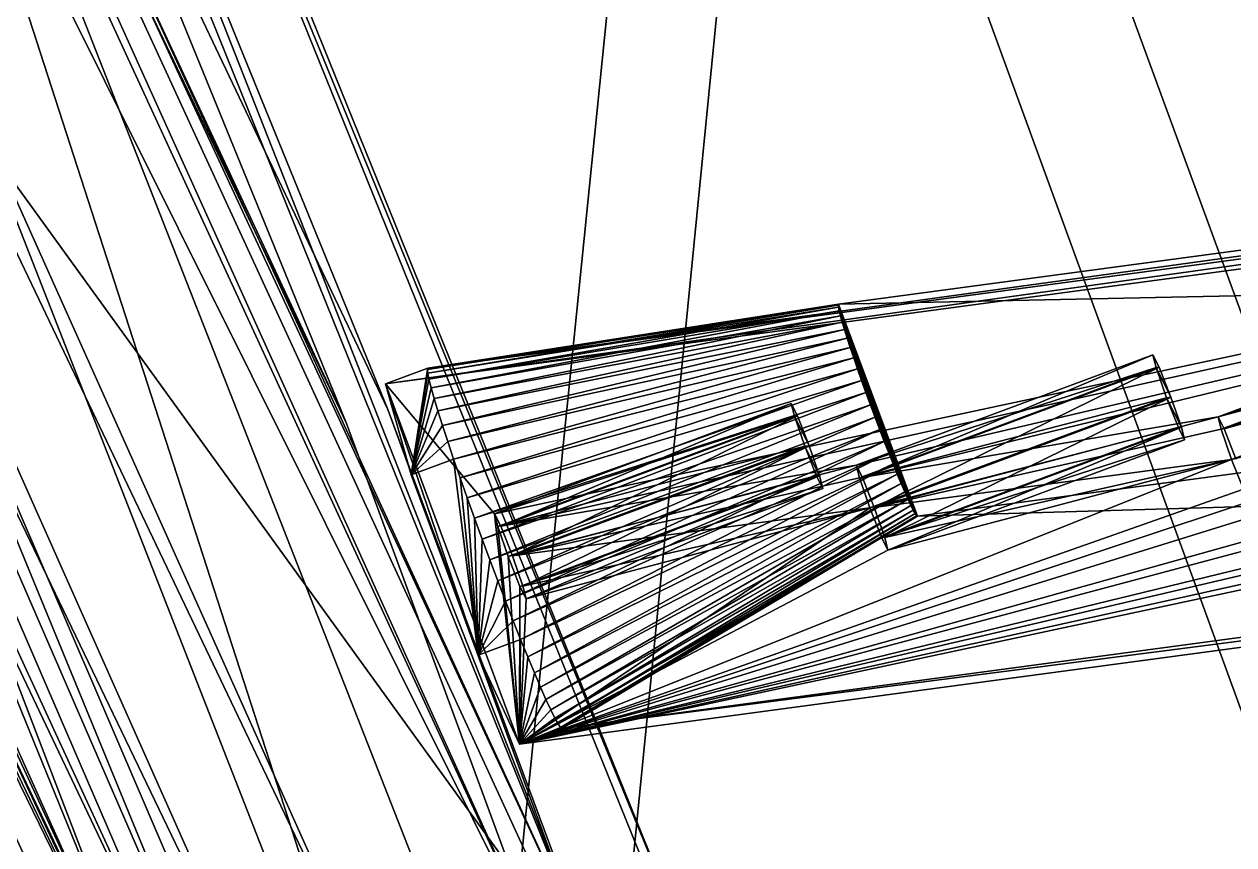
# Model space of a CAD drawing. Header units: millimetres. Extents: x -228 to 228, y -204 to 237.
# Drawn here: x 155.63 to 182.35, y -5.88 to 12.25 of the extents above; entities that cross this region are included whole.
import ezdxf

# ---------------------------------------------------------------- set-up
doc = ezdxf.new("R2010")
doc.units = ezdxf.units.MM
doc.header["$LTSCALE"] = 127.314815
for name, color, linetype in [('1', 7, 'CONTINUOUS'), ('1254', 7, 'CONTINUOUS'), ('1388', 7, 'CONTINUOUS'), ('1413', 7, 'CONTINUOUS'), ('28', 7, 'CONTINUOUS'), ('35', 7, 'CONTINUOUS'), ('54', 7, 'CONTINUOUS'), ('55', 7, 'CONTINUOUS'), ('573', 7, 'CONTINUOUS'), ('579', 7, 'CONTINUOUS'), ('598', 7, 'CONTINUOUS'), ('605', 7, 'CONTINUOUS'), ('725', 7, 'CONTINUOUS'), ('7379', 7, 'CONTINUOUS'), ('7406', 7, 'CONTINUOUS'), ('7407', 7, 'CONTINUOUS'), ('7832', 7, 'CONTINUOUS'), ('7833', 7, 'CONTINUOUS'), ('7834', 7, 'CONTINUOUS'), ('7835', 7, 'CONTINUOUS'), ('7836', 7, 'CONTINUOUS'), ('7837', 7, 'CONTINUOUS'), ('7838', 7, 'CONTINUOUS'), ('7839', 7, 'CONTINUOUS'), ('7840', 7, 'CONTINUOUS'), ('7841', 7, 'CONTINUOUS'), ('7843', 7, 'CONTINUOUS'), ('7844', 7, 'CONTINUOUS'), ('7854', 7, 'CONTINUOUS'), ('7856', 7, 'CONTINUOUS'), ('7857', 7, 'CONTINUOUS'), ('7859', 7, 'CONTINUOUS')]:
    doc.layers.add(name, color=color, linetype=linetype)

msp = doc.modelspace()

# ---------------------------------------------------------------- linework, layer by layer
at = {"layer": '1', "color": 5, "linetype": 'Continuous'}
for points in [[(170.748, -9.285, 1031.221), (153.046, 34.485, 1032.773), (96.5, 0, 1037.893), (170.748, -9.285, 1031.221)], [(93.212, -24.976, 1037.893), (170.748, -9.285, 1031.221), (96.5, 0, 1037.893), (93.212, -24.976, 1037.893)]]:
    msp.add_3dface(points, dxfattribs=at)
at = {"layer": '1254', "color": 5, "linetype": 'Continuous'}
for points in [[(121.292, 70.028, 1027.748), (159.452, -12.478, 1025.142), (120.549, 69.599, 1026.788), (121.292, 70.028, 1027.748)], [(121.292, 70.028, 1027.748), (142.708, 28.716, 1027.035), (159.452, -12.478, 1025.142), (121.292, 70.028, 1027.748)], [(157.798, -13.048, 1024.474), (140.861, 27.882, 1025.974), (120.549, 69.599, 1026.788), (157.798, -13.048, 1024.474)], [(157.798, -13.048, 1024.474), (120.549, 69.599, 1026.788), (158.696, -12.728, 1024.603), (157.798, -13.048, 1024.474)], [(120.549, 69.599, 1026.788), (159.452, -12.478, 1025.142), (158.696, -12.728, 1024.603), (120.549, 69.599, 1026.788)]]:
    msp.add_3dface(points, dxfattribs=at)
at = {"layer": '1388', "color": 5, "linetype": 'Continuous'}
for points in [[(129.787, 74.933, 1029.772), (168.078, -8.29, 1027.757), (129.505, 74.77, 1029.13), (129.787, 74.933, 1029.772)], [(168.078, -8.29, 1027.757), (129.787, 74.933, 1029.772), (163.663, 3.74, 1028.28), (168.078, -8.29, 1027.757)], [(129.787, 74.933, 1029.772), (155.44, 23.939, 1028.99), (163.663, 3.74, 1028.28), (129.787, 74.933, 1029.772)], [(168.078, -8.29, 1027.757), (167.777, -8.367, 1027.135), (129.505, 74.77, 1029.13), (168.078, -8.29, 1027.757)], [(167.169, -8.569, 1026.864), (162.751, 3.428, 1027.385), (129.505, 74.77, 1029.13), (167.169, -8.569, 1026.864)], [(167.777, -8.367, 1027.135), (167.169, -8.569, 1026.864), (129.505, 74.77, 1029.13), (167.777, -8.367, 1027.135)], [(162.751, 3.428, 1027.385), (154.531, 23.572, 1028.094), (129.505, 74.77, 1029.13), (162.751, 3.428, 1027.385)]]:
    msp.add_3dface(points, dxfattribs=at)
at = {"layer": '1413', "color": 5, "linetype": 'Continuous'}
for points in [[(144.853, 19.947, 1029.433), (143.37, 19.293, 1028.884), (156.732, -13.077, 1027.604), (144.853, 19.947, 1029.433)], [(158.102, -12.583, 1028.011), (144.853, 19.947, 1029.433), (157.451, -12.81, 1027.672), (158.102, -12.583, 1028.011)], [(144.853, 19.947, 1029.433), (156.732, -13.077, 1027.604), (157.451, -12.81, 1027.672), (144.853, 19.947, 1029.433)]]:
    msp.add_3dface(points, dxfattribs=at)
at = {"layer": '28', "color": 5, "linetype": 'Continuous'}
for points in [[(170.52, -9.273, 1029.234), (96.5, 0, 1035.889), (152.865, 34.39, 1030.783), (170.52, -9.273, 1029.234)], [(93.212, -24.976, 1035.889), (96.5, 0, 1035.889), (170.52, -9.273, 1029.234), (93.212, -24.976, 1035.889)]]:
    msp.add_3dface(points, dxfattribs=at)
at = {"layer": '35', "color": 5, "linetype": 'Continuous'}
for points in [[(153.046, 34.485, 1032.773), (170.748, -9.285, 1031.221), (152.865, 34.39, 1030.783), (153.046, 34.485, 1032.773)], [(170.748, -9.285, 1031.221), (170.52, -9.273, 1029.234), (152.865, 34.39, 1030.783), (170.748, -9.285, 1031.221)]]:
    msp.add_3dface(points, dxfattribs=at)
at = {"layer": '54', "color": 5, "linetype": 'Continuous'}
for points in [[(157.798, -13.048, 1024.474), (132.228, 7.286, 1027.011), (140.861, 27.882, 1025.974), (157.798, -13.048, 1024.474)], [(134.935, 2.495, 1026.783), (132.228, 7.286, 1027.011), (157.798, -13.048, 1024.474), (134.935, 2.495, 1026.783)], [(134.756, 1.636, 1026.801), (134.935, 2.495, 1026.783), (157.798, -13.048, 1024.474), (134.756, 1.636, 1026.801)], [(133.979, 1.249, 1026.871), (134.756, 1.636, 1026.801), (157.798, -13.048, 1024.474), (133.979, 1.249, 1026.871)], [(133.979, -1.249, 1026.871), (133.979, 1.249, 1026.871), (157.798, -13.048, 1024.474), (133.979, -1.249, 1026.871)], [(134.756, -1.636, 1026.801), (133.979, -1.249, 1026.871), (157.798, -13.048, 1024.474), (134.756, -1.636, 1026.801)], [(134.935, -2.495, 1026.783), (134.756, -1.636, 1026.801), (157.798, -13.048, 1024.474), (134.935, -2.495, 1026.783)], [(132.228, -7.286, 1027.011), (134.935, -2.495, 1026.783), (157.798, -13.048, 1024.474), (132.228, -7.286, 1027.011)]]:
    msp.add_3dface(points, dxfattribs=at)
at = {"layer": '55', "color": 5, "linetype": 'Continuous'}
for points in [[(168.56, -9.423, 1028.45), (151.093, 33.866, 1029.97), (148.026, 18.961, 1030.543), (168.56, -9.423, 1028.45)], [(161.102, -11.533, 1029.261), (168.56, -9.423, 1028.45), (148.026, 18.961, 1030.543), (161.102, -11.533, 1029.261)]]:
    msp.add_3dface(points, dxfattribs=at)
at = {"layer": '573', "color": 5, "linetype": 'Continuous'}
for points in [[(151.093, 33.866, 1029.97), (168.56, -9.423, 1028.45), (155.44, 23.939, 1028.99), (151.093, 33.866, 1029.97)], [(155.44, 23.939, 1028.99), (168.56, -9.423, 1028.45), (163.663, 3.74, 1028.28), (155.44, 23.939, 1028.99)], [(168.56, -9.423, 1028.45), (168.078, -8.29, 1027.757), (163.663, 3.74, 1028.28), (168.56, -9.423, 1028.45)]]:
    msp.add_3dface(points, dxfattribs=at)
at = {"layer": '579', "color": 5, "linetype": 'Continuous'}
for points in [[(126.476, 73.021, 1028.903), (128.922, 74.433, 1028.874), (167.169, -8.569, 1026.864), (126.476, 73.021, 1028.903)], [(167.169, -8.569, 1026.864), (128.922, 74.433, 1028.874), (162.751, 3.428, 1027.385), (167.169, -8.569, 1026.864)], [(162.751, 3.428, 1027.385), (128.922, 74.433, 1028.874), (154.531, 23.572, 1028.094), (162.751, 3.428, 1027.385)], [(124.565, 71.918, 1028.934), (126.476, 73.021, 1028.903), (163.823, -10.296, 1026.662), (124.565, 71.918, 1028.934)], [(163.823, -10.296, 1026.662), (126.476, 73.021, 1028.903), (167.169, -8.569, 1026.864), (163.823, -10.296, 1026.662)], [(122.24, 70.575, 1028.707), (124.565, 71.918, 1028.934), (161.642, -11.401, 1026.38), (122.24, 70.575, 1028.707)], [(161.642, -11.401, 1026.38), (124.565, 71.918, 1028.934), (163.823, -10.296, 1026.662), (161.642, -11.401, 1026.38)], [(121.292, 70.028, 1027.748), (122.24, 70.575, 1028.707), (160.305, -12.063, 1025.877), (121.292, 70.028, 1027.748)], [(160.305, -12.063, 1025.877), (122.24, 70.575, 1028.707), (161.642, -11.401, 1026.38), (160.305, -12.063, 1025.877)], [(142.708, 28.716, 1027.035), (121.292, 70.028, 1027.748), (160.305, -12.063, 1025.877), (142.708, 28.716, 1027.035)], [(159.452, -12.478, 1025.142), (142.708, 28.716, 1027.035), (160.305, -12.063, 1025.877), (159.452, -12.478, 1025.142)]]:
    msp.add_3dface(points, dxfattribs=at)
at = {"layer": '598', "color": 5, "linetype": 'Continuous'}
for points in [[(120.796, 69.742, 1031.257), (120.194, 69.394, 1030.83), (159.266, -12.211, 1028.73), (120.796, 69.742, 1031.257)], [(147.435, 18.692, 1030.461), (120.796, 69.742, 1031.257), (159.266, -12.211, 1028.73), (147.435, 18.692, 1030.461)], [(120.194, 69.394, 1030.83), (119.683, 69.099, 1030.304), (159.266, -12.211, 1028.73), (120.194, 69.394, 1030.83)], [(159.266, -12.211, 1028.73), (119.683, 69.099, 1030.304), (144.853, 19.947, 1029.433), (159.266, -12.211, 1028.73)], [(158.102, -12.583, 1028.011), (159.266, -12.211, 1028.73), (144.853, 19.947, 1029.433), (158.102, -12.583, 1028.011)], [(160.634, -11.718, 1029.225), (147.435, 18.692, 1030.461), (159.266, -12.211, 1028.73), (160.634, -11.718, 1029.225)]]:
    msp.add_3dface(points, dxfattribs=at)
at = {"layer": '605', "color": 5, "linetype": 'Continuous'}
for points in [[(143.37, 19.293, 1028.884), (136.223, -2.52, 1029.678), (156.732, -13.077, 1027.604), (143.37, 19.293, 1028.884)], [(136.223, -2.52, 1029.678), (133.154, -8.114, 1029.936), (156.732, -13.077, 1027.604), (136.223, -2.52, 1029.678)]]:
    msp.add_3dface(points, dxfattribs=at)
at = {"layer": '725', "color": 5, "linetype": 'Continuous'}
for points in [[(148.026, 18.961, 1030.543), (147.435, 18.692, 1030.461), (160.634, -11.718, 1029.225), (148.026, 18.961, 1030.543)], [(161.102, -11.533, 1029.261), (148.026, 18.961, 1030.543), (160.634, -11.718, 1029.225), (161.102, -11.533, 1029.261)]]:
    msp.add_3dface(points, dxfattribs=at)
at = {"layer": '7379', "color": 6, "linetype": 'Continuous'}
for points in [[(165.452, -17.637, 1024.198), (150.105, 29.785, 1025.993), (147.493, 28.273, 1025.993), (165.452, -17.637, 1024.198)], [(168.107, -16.104, 1024.198), (150.105, 29.785, 1025.993), (165.452, -17.637, 1024.198), (168.107, -16.104, 1024.198)]]:
    msp.add_3dface(points, dxfattribs=at)
at = {"layer": '7406', "color": 6, "linetype": 'Continuous'}
for points in [[(150.105, 29.785, 1025.993), (168.107, -16.104, 1024.198), (172.881, 32.169, 553.042), (150.105, 29.785, 1025.993)], [(168.107, -16.104, 1024.198), (192.955, -22.575, 553.043), (172.881, 32.169, 553.042), (168.107, -16.104, 1024.198)], [(192.955, -22.575, 553.043), (200.294, 21.058, 99.884), (172.881, 32.169, 553.042), (192.955, -22.575, 553.043)]]:
    msp.add_3dface(points, dxfattribs=at)
at = {"layer": '7407', "color": 6, "linetype": 'Continuous'}
for points in [[(165.452, -17.637, 1024.198), (147.493, 28.273, 1025.993), (170.333, 30.504, 553.04), (165.452, -17.637, 1024.198)], [(190.338, -24.345, 553.042), (165.452, -17.637, 1024.198), (170.333, 30.504, 553.04), (190.338, -24.345, 553.042)], [(190.338, -24.345, 553.042), (170.333, 30.504, 553.04), (205.656, -5.151, 115.837), (190.338, -24.345, 553.042)], [(205.656, -5.151, 115.837), (170.333, 30.504, 553.04), (197.735, 19.35, 99.988), (205.656, -5.151, 115.837)]]:
    msp.add_3dface(points, dxfattribs=at)
at = {"layer": '7832', "color": 191, "linetype": 'Continuous', "true_color": 0xba45ff}
for points in [[(166.024, 1.433, 992.492), (163.616, 4.308, 1019.578), (206.125, 10.022, 116.396), (166.024, 1.433, 992.492)], [(166.159, 1.163, 991.789), (166.024, 1.433, 992.492), (206.125, 10.022, 116.396), (166.159, 1.163, 991.789)], [(174.015, 2.507, 822.704), (166.159, 1.163, 991.789), (206.125, 10.022, 116.396), (174.015, 2.507, 822.704)], [(174.15, 2.237, 822), (174.015, 2.507, 822.704), (206.125, 10.022, 116.396), (174.15, 2.237, 822)], [(206.125, 10.022, 116.396), (182.006, 3.581, 652.915), (174.15, 2.237, 822), (206.125, 10.022, 116.396)], [(182.142, 3.311, 652.212), (182.006, 3.581, 652.915), (206.125, 10.022, 116.396), (182.142, 3.311, 652.212)], [(182.402, 2.65, 651.926), (182.142, 3.311, 652.212), (206.125, 10.022, 116.396), (182.402, 2.65, 651.926)], [(198.685, 3.855, 313.358), (206.541, 5.199, 144.273), (166.575, -3.66, 1019.667), (198.685, 3.855, 313.358)], [(206.541, 5.199, 144.273), (206.676, 4.929, 143.57), (166.575, -3.66, 1019.667), (206.541, 5.199, 144.273)], [(166.575, -3.66, 1019.667), (206.676, 4.929, 143.57), (209.084, 2.054, 116.484), (166.575, -3.66, 1019.667)], [(163.616, 4.308, 1019.578), (166.024, 1.433, 992.492), (166.575, -3.66, 1019.667), (163.616, 4.308, 1019.578)], [(164.183, 2.293, 1023.276), (163.616, 4.308, 1019.578), (165.662, -1.691, 1023.321), (164.183, 2.293, 1023.276)], [(165.662, -1.691, 1023.321), (163.616, 4.308, 1019.578), (166.575, -3.66, 1019.667), (165.662, -1.691, 1023.321)], [(166.575, -3.66, 1019.667), (190.694, 2.781, 483.147), (198.55, 4.125, 314.062), (166.575, -3.66, 1019.667)], [(198.55, 4.125, 314.062), (198.685, 3.855, 313.358), (166.575, -3.66, 1019.667), (198.55, 4.125, 314.062)], [(182.703, 1.707, 652.936), (190.299, 3.712, 484.136), (166.575, -3.66, 1019.667), (182.703, 1.707, 652.936)], [(190.299, 3.712, 484.136), (190.559, 3.051, 483.85), (166.575, -3.66, 1019.667), (190.299, 3.712, 484.136)], [(174.41, 1.576, 821.715), (174.15, 2.237, 822), (182.006, 3.581, 652.915), (174.41, 1.576, 821.715)], [(182.075, 3.302, 653.624), (174.41, 1.576, 821.715), (182.006, 3.581, 652.915), (182.075, 3.302, 653.624)], [(182.307, 2.638, 653.924), (174.41, 1.576, 821.715), (182.075, 3.302, 653.624), (182.307, 2.638, 653.924)], [(190.559, 3.051, 483.85), (190.694, 2.781, 483.147), (166.575, -3.66, 1019.667), (190.559, 3.051, 483.85)], [(166.419, 0.502, 991.504), (166.159, 1.163, 991.789), (174.015, 2.507, 822.704), (166.419, 0.502, 991.504)], [(174.084, 2.228, 823.413), (166.419, 0.502, 991.504), (174.015, 2.507, 822.704), (174.084, 2.228, 823.413)], [(174.711, 0.632, 822.724), (182.307, 2.638, 653.924), (166.575, -3.66, 1019.667), (174.711, 0.632, 822.724)], [(182.307, 2.638, 653.924), (182.567, 1.977, 653.639), (166.575, -3.66, 1019.667), (182.307, 2.638, 653.924)], [(174.643, 0.911, 822.015), (174.41, 1.576, 821.715), (182.307, 2.638, 653.924), (174.643, 0.911, 822.015)], [(174.711, 0.632, 822.724), (174.643, 0.911, 822.015), (182.307, 2.638, 653.924), (174.711, 0.632, 822.724)], [(174.316, 1.564, 823.713), (166.419, 0.502, 991.504), (174.084, 2.228, 823.413), (174.316, 1.564, 823.713)], [(182.567, 1.977, 653.639), (182.703, 1.707, 652.936), (166.575, -3.66, 1019.667), (182.567, 1.977, 653.639)], [(166.024, 1.433, 992.492), (166.093, 1.154, 993.202), (166.575, -3.66, 1019.667), (166.024, 1.433, 992.492)], [(166.651, -0.163, 991.804), (166.419, 0.502, 991.504), (174.316, 1.564, 823.713), (166.651, -0.163, 991.804)], [(166.72, -0.442, 992.513), (174.316, 1.564, 823.713), (166.575, -3.66, 1019.667), (166.72, -0.442, 992.513)], [(174.316, 1.564, 823.713), (174.576, 0.903, 823.428), (166.575, -3.66, 1019.667), (174.316, 1.564, 823.713)], [(166.72, -0.442, 992.513), (166.651, -0.163, 991.804), (174.316, 1.564, 823.713), (166.72, -0.442, 992.513)], [(166.093, 1.154, 993.202), (166.325, 0.489, 993.502), (166.575, -3.66, 1019.667), (166.093, 1.154, 993.202)], [(174.576, 0.903, 823.428), (174.711, 0.632, 822.724), (166.575, -3.66, 1019.667), (174.576, 0.903, 823.428)], [(166.325, 0.489, 993.502), (166.585, -0.172, 993.216), (166.575, -3.66, 1019.667), (166.325, 0.489, 993.502)], [(166.585, -0.172, 993.216), (166.72, -0.442, 992.513), (166.575, -3.66, 1019.667), (166.585, -0.172, 993.216)]]:
    msp.add_3dface(points, dxfattribs=at)
at = {"layer": '7833', "color": 191, "linetype": 'Continuous', "true_color": 0xba45ff}
for points in [[(167.511, -3.312, 1019.713), (209.084, 2.054, 116.484), (210.02, 2.402, 116.531), (167.511, -3.312, 1019.713)], [(166.575, -3.66, 1019.667), (209.084, 2.054, 116.484), (167.511, -3.312, 1019.713), (166.575, -3.66, 1019.667)]]:
    msp.add_3dface(points, dxfattribs=at)
at = {"layer": '7834', "color": 191, "linetype": 'Continuous', "true_color": 0xba45ff}
for points in [[(215.311, 11.669, 125.598), (173.625, 6.066, 1011.3), (217.052, 6.982, 125.65), (215.311, 11.669, 125.598)], [(173.625, 6.066, 1011.3), (175.365, 1.379, 1011.352), (217.052, 6.982, 125.65), (173.625, 6.066, 1011.3)], [(173.617, 6.048, 1011.59), (175.365, 1.379, 1011.352), (173.625, 6.066, 1011.3), (173.617, 6.048, 1011.59)], [(175.346, 1.393, 1011.642), (175.365, 1.379, 1011.352), (173.617, 6.048, 1011.59), (175.346, 1.393, 1011.642)], [(173.621, 5.999, 1011.877), (175.346, 1.393, 1011.642), (173.617, 6.048, 1011.59), (173.621, 5.999, 1011.877)], [(175.315, 1.439, 1011.927), (175.346, 1.393, 1011.642), (173.621, 5.999, 1011.877), (175.315, 1.439, 1011.927)], [(173.637, 5.919, 1012.156), (175.315, 1.439, 1011.927), (173.621, 5.999, 1011.877), (173.637, 5.919, 1012.156)], [(175.273, 1.515, 1012.205), (175.315, 1.439, 1011.927), (173.637, 5.919, 1012.156), (175.273, 1.515, 1012.205)], [(173.665, 5.81, 1012.423), (175.273, 1.515, 1012.205), (173.637, 5.919, 1012.156), (173.665, 5.81, 1012.423)], [(175.22, 1.621, 1012.47), (175.273, 1.515, 1012.205), (173.665, 5.81, 1012.423), (175.22, 1.621, 1012.47)], [(173.703, 5.672, 1012.676), (175.22, 1.621, 1012.47), (173.665, 5.81, 1012.423), (173.703, 5.672, 1012.676)], [(175.158, 1.756, 1012.72), (175.22, 1.621, 1012.47), (173.703, 5.672, 1012.676), (175.158, 1.756, 1012.72)], [(173.753, 5.508, 1012.911), (175.158, 1.756, 1012.72), (173.703, 5.672, 1012.676), (173.753, 5.508, 1012.911)], [(175.086, 1.917, 1012.951), (175.158, 1.756, 1012.72), (173.753, 5.508, 1012.911), (175.086, 1.917, 1012.951)], [(173.812, 5.319, 1013.125), (175.086, 1.917, 1012.951), (173.753, 5.508, 1012.911), (173.812, 5.319, 1013.125)], [(175.007, 2.103, 1013.16), (175.086, 1.917, 1012.951), (173.812, 5.319, 1013.125), (175.007, 2.103, 1013.16)], [(173.881, 5.109, 1013.314), (175.007, 2.103, 1013.16), (173.812, 5.319, 1013.125), (173.881, 5.109, 1013.314)], [(174.921, 2.31, 1013.345), (175.007, 2.103, 1013.16), (173.881, 5.109, 1013.314), (174.921, 2.31, 1013.345)], [(173.958, 4.88, 1013.476), (174.921, 2.31, 1013.345), (173.881, 5.109, 1013.314), (173.958, 4.88, 1013.476)], [(174.828, 2.537, 1013.502), (174.921, 2.31, 1013.345), (173.958, 4.88, 1013.476), (174.828, 2.537, 1013.502)], [(174.043, 4.636, 1013.609), (174.828, 2.537, 1013.502), (173.958, 4.88, 1013.476), (174.043, 4.636, 1013.609)], [(174.732, 2.78, 1013.629), (174.828, 2.537, 1013.502), (174.043, 4.636, 1013.609), (174.732, 2.78, 1013.629)], [(174.133, 4.379, 1013.711), (174.732, 2.78, 1013.629), (174.043, 4.636, 1013.609), (174.133, 4.379, 1013.711)], [(174.632, 3.035, 1013.726), (174.732, 2.78, 1013.629), (174.133, 4.379, 1013.711), (174.632, 3.035, 1013.726)], [(174.228, 4.114, 1013.781), (174.632, 3.035, 1013.726), (174.133, 4.379, 1013.711), (174.228, 4.114, 1013.781)], [(174.531, 3.3, 1013.79), (174.632, 3.035, 1013.726), (174.228, 4.114, 1013.781), (174.531, 3.3, 1013.79)], [(174.327, 3.843, 1013.818), (174.531, 3.3, 1013.79), (174.228, 4.114, 1013.781), (174.327, 3.843, 1013.818)], [(174.428, 3.57, 1013.821), (174.531, 3.3, 1013.79), (174.327, 3.843, 1013.818), (174.428, 3.57, 1013.821)]]:
    msp.add_3dface(points, dxfattribs=at)
at = {"layer": '7835', "color": 191, "linetype": 'Continuous', "true_color": 0xba45ff}
for points in [[(206.125, 10.022, 116.396), (163.616, 4.308, 1019.578), (207.061, 10.37, 116.442), (206.125, 10.022, 116.396)], [(163.616, 4.308, 1019.578), (164.552, 4.656, 1019.624), (207.061, 10.37, 116.442), (163.616, 4.308, 1019.578)]]:
    msp.add_3dface(points, dxfattribs=at)
at = {"layer": '7836', "color": 191, "linetype": 'Continuous', "true_color": 0xba45ff}
for points in [[(172.578, 3.871, 992.816), (172.713, 3.601, 992.113), (172.646, 3.592, 993.525), (172.578, 3.871, 992.816)], [(172.713, 3.601, 992.113), (172.973, 2.94, 991.828), (172.646, 3.592, 993.525), (172.713, 3.601, 992.113)], [(172.973, 2.94, 991.828), (172.879, 2.927, 993.825), (172.646, 3.592, 993.525), (172.973, 2.94, 991.828)], [(173.205, 2.275, 992.128), (172.879, 2.927, 993.825), (172.973, 2.94, 991.828), (173.205, 2.275, 992.128)], [(173.139, 2.266, 993.54), (172.879, 2.927, 993.825), (173.205, 2.275, 992.128), (173.139, 2.266, 993.54)], [(173.274, 1.996, 992.837), (173.139, 2.266, 993.54), (173.205, 2.275, 992.128), (173.274, 1.996, 992.837)]]:
    msp.add_3dface(points, dxfattribs=at)
at = {"layer": '7837', "color": 191, "linetype": 'Continuous', "true_color": 0xba45ff}
for points in [[(166.419, 0.502, 991.504), (166.651, -0.163, 991.804), (172.973, 2.94, 991.828), (166.419, 0.502, 991.504)], [(166.651, -0.163, 991.804), (173.205, 2.275, 992.128), (172.973, 2.94, 991.828), (166.651, -0.163, 991.804)], [(166.325, 0.489, 993.502), (172.879, 2.927, 993.825), (173.139, 2.266, 993.54), (166.325, 0.489, 993.502)], [(166.585, -0.172, 993.216), (166.325, 0.489, 993.502), (173.139, 2.266, 993.54), (166.585, -0.172, 993.216)], [(166.585, -0.172, 993.216), (173.139, 2.266, 993.54), (173.274, 1.996, 992.837), (166.585, -0.172, 993.216)], [(166.651, -0.163, 991.804), (166.72, -0.442, 992.513), (173.205, 2.275, 992.128), (166.651, -0.163, 991.804)], [(166.72, -0.442, 992.513), (173.274, 1.996, 992.837), (173.205, 2.275, 992.128), (166.72, -0.442, 992.513)], [(166.72, -0.442, 992.513), (166.585, -0.172, 993.216), (173.274, 1.996, 992.837), (166.72, -0.442, 992.513)]]:
    msp.add_3dface(points, dxfattribs=at)
at = {"layer": '7838', "color": 191, "linetype": 'Continuous', "true_color": 0xba45ff}
for points in [[(166.024, 1.433, 992.492), (166.159, 1.163, 991.789), (172.578, 3.871, 992.816), (166.024, 1.433, 992.492)], [(166.024, 1.433, 992.492), (172.578, 3.871, 992.816), (172.646, 3.592, 993.525), (166.024, 1.433, 992.492)], [(166.159, 1.163, 991.789), (172.713, 3.601, 992.113), (172.578, 3.871, 992.816), (166.159, 1.163, 991.789)], [(166.093, 1.154, 993.202), (166.024, 1.433, 992.492), (172.646, 3.592, 993.525), (166.093, 1.154, 993.202)], [(172.879, 2.927, 993.825), (166.093, 1.154, 993.202), (172.646, 3.592, 993.525), (172.879, 2.927, 993.825)], [(166.159, 1.163, 991.789), (166.419, 0.502, 991.504), (172.713, 3.601, 992.113), (166.159, 1.163, 991.789)], [(166.419, 0.502, 991.504), (172.973, 2.94, 991.828), (172.713, 3.601, 992.113), (166.419, 0.502, 991.504)], [(166.325, 0.489, 993.502), (166.093, 1.154, 993.202), (172.879, 2.927, 993.825), (166.325, 0.489, 993.502)]]:
    msp.add_3dface(points, dxfattribs=at)
at = {"layer": '7839', "color": 191, "linetype": 'Continuous', "true_color": 0xba45ff}
for points in [[(180.569, 4.945, 823.027), (180.704, 4.675, 822.324), (180.638, 4.666, 823.737), (180.569, 4.945, 823.027)], [(180.704, 4.675, 822.324), (180.964, 4.014, 822.039), (180.638, 4.666, 823.737), (180.704, 4.675, 822.324)], [(180.964, 4.014, 822.039), (180.87, 4.001, 824.037), (180.638, 4.666, 823.737), (180.964, 4.014, 822.039)], [(181.197, 3.349, 822.339), (180.87, 4.001, 824.037), (180.964, 4.014, 822.039), (181.197, 3.349, 822.339)], [(181.13, 3.34, 823.752), (180.87, 4.001, 824.037), (181.197, 3.349, 822.339), (181.13, 3.34, 823.752)], [(181.265, 3.07, 823.048), (181.13, 3.34, 823.752), (181.197, 3.349, 822.339), (181.265, 3.07, 823.048)]]:
    msp.add_3dface(points, dxfattribs=at)
at = {"layer": '7840', "color": 191, "linetype": 'Continuous', "true_color": 0xba45ff}
for points in [[(174.41, 1.576, 821.715), (174.643, 0.911, 822.015), (180.964, 4.014, 822.039), (174.41, 1.576, 821.715)], [(174.643, 0.911, 822.015), (181.197, 3.349, 822.339), (180.964, 4.014, 822.039), (174.643, 0.911, 822.015)], [(174.316, 1.564, 823.713), (180.87, 4.001, 824.037), (181.13, 3.34, 823.752), (174.316, 1.564, 823.713)], [(174.576, 0.903, 823.428), (174.316, 1.564, 823.713), (181.13, 3.34, 823.752), (174.576, 0.903, 823.428)], [(174.576, 0.903, 823.428), (181.13, 3.34, 823.752), (181.265, 3.07, 823.048), (174.576, 0.903, 823.428)], [(174.643, 0.911, 822.015), (174.711, 0.632, 822.724), (181.197, 3.349, 822.339), (174.643, 0.911, 822.015)], [(174.711, 0.632, 822.724), (181.265, 3.07, 823.048), (181.197, 3.349, 822.339), (174.711, 0.632, 822.724)], [(174.711, 0.632, 822.724), (174.576, 0.903, 823.428), (181.265, 3.07, 823.048), (174.711, 0.632, 822.724)]]:
    msp.add_3dface(points, dxfattribs=at)
at = {"layer": '7841', "color": 191, "linetype": 'Continuous', "true_color": 0xba45ff}
for points in [[(174.015, 2.507, 822.704), (174.15, 2.237, 822), (180.569, 4.945, 823.027), (174.015, 2.507, 822.704)], [(174.015, 2.507, 822.704), (180.569, 4.945, 823.027), (180.638, 4.666, 823.737), (174.015, 2.507, 822.704)], [(174.15, 2.237, 822), (180.704, 4.675, 822.324), (180.569, 4.945, 823.027), (174.15, 2.237, 822)], [(174.084, 2.228, 823.413), (174.015, 2.507, 822.704), (180.638, 4.666, 823.737), (174.084, 2.228, 823.413)], [(180.87, 4.001, 824.037), (174.084, 2.228, 823.413), (180.638, 4.666, 823.737), (180.87, 4.001, 824.037)], [(174.15, 2.237, 822), (174.41, 1.576, 821.715), (180.704, 4.675, 822.324), (174.15, 2.237, 822)], [(174.41, 1.576, 821.715), (180.964, 4.014, 822.039), (180.704, 4.675, 822.324), (174.41, 1.576, 821.715)], [(174.316, 1.564, 823.713), (174.084, 2.228, 823.413), (180.87, 4.001, 824.037), (174.316, 1.564, 823.713)]]:
    msp.add_3dface(points, dxfattribs=at)
at = {"layer": '7843', "color": 191, "linetype": 'Continuous', "true_color": 0xba45ff}
for points in [[(182.307, 2.638, 653.924), (188.861, 5.075, 654.248), (189.121, 4.414, 653.963), (182.307, 2.638, 653.924)], [(182.567, 1.977, 653.639), (182.307, 2.638, 653.924), (189.121, 4.414, 653.963), (182.567, 1.977, 653.639)]]:
    msp.add_3dface(points, dxfattribs=at)
at = {"layer": '7844', "color": 191, "linetype": 'Continuous', "true_color": 0xba45ff}
for points in [[(182.006, 3.581, 652.915), (182.142, 3.311, 652.212), (188.56, 6.019, 653.239), (182.006, 3.581, 652.915)], [(182.006, 3.581, 652.915), (188.56, 6.019, 653.239), (188.629, 5.74, 653.948), (182.006, 3.581, 652.915)], [(182.142, 3.311, 652.212), (188.695, 5.749, 652.536), (188.56, 6.019, 653.239), (182.142, 3.311, 652.212)], [(182.075, 3.302, 653.624), (182.006, 3.581, 652.915), (188.629, 5.74, 653.948), (182.075, 3.302, 653.624)], [(188.861, 5.075, 654.248), (182.075, 3.302, 653.624), (188.629, 5.74, 653.948), (188.861, 5.075, 654.248)], [(182.142, 3.311, 652.212), (182.402, 2.65, 651.926), (188.695, 5.749, 652.536), (182.142, 3.311, 652.212)], [(182.307, 2.638, 653.924), (182.075, 3.302, 653.624), (188.861, 5.075, 654.248), (182.307, 2.638, 653.924)]]:
    msp.add_3dface(points, dxfattribs=at)
at = {"layer": '7854', "color": 191, "linetype": 'Continuous', "true_color": 0xba45ff}
for points in [[(163.616, 4.308, 1019.578), (164.183, 2.293, 1023.276), (164.552, 4.656, 1019.624), (163.616, 4.308, 1019.578)], [(164.552, 4.656, 1019.624), (164.183, 2.293, 1023.276), (164.539, 4.626, 1020.117), (164.552, 4.656, 1019.624)], [(164.539, 4.626, 1020.117), (164.183, 2.293, 1023.276), (164.546, 4.543, 1020.604), (164.539, 4.626, 1020.117)], [(164.546, 4.543, 1020.604), (164.183, 2.293, 1023.276), (164.573, 4.407, 1021.079), (164.546, 4.543, 1020.604)], [(164.573, 4.407, 1021.079), (164.183, 2.293, 1023.276), (164.62, 4.22, 1021.534), (164.573, 4.407, 1021.079)], [(164.62, 4.22, 1021.534), (164.183, 2.293, 1023.276), (164.686, 3.986, 1021.964), (164.62, 4.22, 1021.534)], [(164.686, 3.986, 1021.964), (164.183, 2.293, 1023.276), (164.77, 3.707, 1022.363), (164.686, 3.986, 1021.964)], [(164.77, 3.707, 1022.363), (164.183, 2.293, 1023.276), (164.871, 3.387, 1022.726), (164.77, 3.707, 1022.363)], [(164.871, 3.387, 1022.726), (164.183, 2.293, 1023.276), (164.988, 3.03, 1023.047), (164.871, 3.387, 1022.726)], [(164.988, 3.03, 1023.047), (164.183, 2.293, 1023.276), (165.119, 2.641, 1023.323), (164.988, 3.03, 1023.047)], [(164.183, 2.293, 1023.276), (165.662, -1.691, 1023.321), (165.119, 2.641, 1023.323), (164.183, 2.293, 1023.276)], [(165.119, 2.641, 1023.323), (165.662, -1.691, 1023.321), (165.262, 2.226, 1023.549), (165.119, 2.641, 1023.323)], [(165.262, 2.226, 1023.549), (165.662, -1.691, 1023.321), (165.416, 1.789, 1023.722), (165.262, 2.226, 1023.549)], [(165.416, 1.789, 1023.722), (165.662, -1.691, 1023.321), (165.578, 1.338, 1023.841), (165.416, 1.789, 1023.722)], [(165.578, 1.338, 1023.841), (165.662, -1.691, 1023.321), (165.746, 0.877, 1023.904), (165.578, 1.338, 1023.841)], [(165.746, 0.877, 1023.904), (165.662, -1.691, 1023.321), (165.918, 0.414, 1023.909), (165.746, 0.877, 1023.904)], [(165.918, 0.414, 1023.909), (165.662, -1.691, 1023.321), (166.092, -0.046, 1023.857), (165.918, 0.414, 1023.909)], [(166.092, -0.046, 1023.857), (165.662, -1.691, 1023.321), (166.265, -0.496, 1023.748), (166.092, -0.046, 1023.857)], [(166.265, -0.496, 1023.748), (165.662, -1.691, 1023.321), (166.434, -0.93, 1023.584), (166.265, -0.496, 1023.748)], [(166.434, -0.93, 1023.584), (165.662, -1.691, 1023.321), (166.599, -1.343, 1023.367), (166.434, -0.93, 1023.584)], [(165.662, -1.691, 1023.321), (166.575, -3.66, 1019.667), (166.599, -1.343, 1023.367), (165.662, -1.691, 1023.321)], [(166.599, -1.343, 1023.367), (166.575, -3.66, 1019.667), (166.755, -1.728, 1023.1), (166.599, -1.343, 1023.367)], [(166.755, -1.728, 1023.1), (166.575, -3.66, 1019.667), (166.902, -2.081, 1022.787), (166.755, -1.728, 1023.1)], [(166.902, -2.081, 1022.787), (166.575, -3.66, 1019.667), (167.037, -2.397, 1022.431), (166.902, -2.081, 1022.787)], [(167.037, -2.397, 1022.431), (166.575, -3.66, 1019.667), (167.158, -2.671, 1022.038), (167.037, -2.397, 1022.431)], [(167.158, -2.671, 1022.038), (166.575, -3.66, 1019.667), (167.264, -2.9, 1021.613), (167.158, -2.671, 1022.038)], [(167.264, -2.9, 1021.613), (166.575, -3.66, 1019.667), (167.354, -3.08, 1021.162), (167.264, -2.9, 1021.613)], [(167.354, -3.08, 1021.162), (166.575, -3.66, 1019.667), (167.425, -3.21, 1020.691), (167.354, -3.08, 1021.162)], [(167.425, -3.21, 1020.691), (166.575, -3.66, 1019.667), (167.478, -3.288, 1020.205), (167.425, -3.21, 1020.691)], [(166.575, -3.66, 1019.667), (167.511, -3.312, 1019.713), (167.478, -3.288, 1020.205), (166.575, -3.66, 1019.667)]]:
    msp.add_3dface(points, dxfattribs=at)
at = {"layer": '7856', "color": 191, "linetype": 'Continuous', "true_color": 0xba45ff}
for points in [[(175.365, 1.379, 1011.352), (210.02, 2.402, 116.531), (217.052, 6.982, 125.65), (175.365, 1.379, 1011.352)], [(167.511, -3.312, 1019.713), (210.02, 2.402, 116.531), (175.365, 1.379, 1011.352), (167.511, -3.312, 1019.713)]]:
    msp.add_3dface(points, dxfattribs=at)
at = {"layer": '7857', "color": 191, "linetype": 'Continuous', "true_color": 0xba45ff}
for points in [[(173.625, 6.066, 1011.3), (215.311, 11.669, 125.598), (164.552, 4.656, 1019.624), (173.625, 6.066, 1011.3)], [(164.552, 4.656, 1019.624), (215.311, 11.669, 125.598), (207.061, 10.37, 116.442), (164.552, 4.656, 1019.624)]]:
    msp.add_3dface(points, dxfattribs=at)
at = {"layer": '7859', "color": 191, "linetype": 'Continuous', "true_color": 0xba45ff}
for points in [[(173.617, 6.048, 1011.59), (173.625, 6.066, 1011.3), (164.539, 4.626, 1020.117), (173.617, 6.048, 1011.59)], [(173.625, 6.066, 1011.3), (164.552, 4.656, 1019.624), (164.539, 4.626, 1020.117), (173.625, 6.066, 1011.3)], [(173.617, 6.048, 1011.59), (164.539, 4.626, 1020.117), (164.546, 4.543, 1020.604), (173.617, 6.048, 1011.59)], [(173.621, 5.999, 1011.877), (173.617, 6.048, 1011.59), (164.546, 4.543, 1020.604), (173.621, 5.999, 1011.877)], [(173.621, 5.999, 1011.877), (164.546, 4.543, 1020.604), (164.573, 4.407, 1021.079), (173.621, 5.999, 1011.877)], [(173.637, 5.919, 1012.156), (173.621, 5.999, 1011.877), (164.573, 4.407, 1021.079), (173.637, 5.919, 1012.156)], [(173.637, 5.919, 1012.156), (164.573, 4.407, 1021.079), (164.62, 4.22, 1021.534), (173.637, 5.919, 1012.156)], [(173.665, 5.81, 1012.423), (173.637, 5.919, 1012.156), (164.62, 4.22, 1021.534), (173.665, 5.81, 1012.423)], [(173.665, 5.81, 1012.423), (164.62, 4.22, 1021.534), (164.686, 3.986, 1021.964), (173.665, 5.81, 1012.423)], [(173.703, 5.672, 1012.676), (173.665, 5.81, 1012.423), (164.686, 3.986, 1021.964), (173.703, 5.672, 1012.676)], [(173.703, 5.672, 1012.676), (164.686, 3.986, 1021.964), (164.77, 3.707, 1022.363), (173.703, 5.672, 1012.676)], [(173.753, 5.508, 1012.911), (173.703, 5.672, 1012.676), (164.77, 3.707, 1022.363), (173.753, 5.508, 1012.911)], [(173.753, 5.508, 1012.911), (164.77, 3.707, 1022.363), (164.871, 3.387, 1022.726), (173.753, 5.508, 1012.911)], [(173.812, 5.319, 1013.125), (173.753, 5.508, 1012.911), (164.871, 3.387, 1022.726), (173.812, 5.319, 1013.125)], [(173.812, 5.319, 1013.125), (164.871, 3.387, 1022.726), (164.988, 3.03, 1023.047), (173.812, 5.319, 1013.125)], [(173.881, 5.109, 1013.314), (173.812, 5.319, 1013.125), (164.988, 3.03, 1023.047), (173.881, 5.109, 1013.314)], [(173.881, 5.109, 1013.314), (164.988, 3.03, 1023.047), (165.119, 2.641, 1023.323), (173.881, 5.109, 1013.314)], [(173.958, 4.88, 1013.476), (173.881, 5.109, 1013.314), (165.119, 2.641, 1023.323), (173.958, 4.88, 1013.476)], [(173.958, 4.88, 1013.476), (165.119, 2.641, 1023.323), (165.262, 2.226, 1023.549), (173.958, 4.88, 1013.476)], [(174.043, 4.636, 1013.609), (173.958, 4.88, 1013.476), (165.262, 2.226, 1023.549), (174.043, 4.636, 1013.609)], [(174.043, 4.636, 1013.609), (165.262, 2.226, 1023.549), (165.416, 1.789, 1023.722), (174.043, 4.636, 1013.609)], [(174.133, 4.379, 1013.711), (174.043, 4.636, 1013.609), (165.416, 1.789, 1023.722), (174.133, 4.379, 1013.711)], [(174.133, 4.379, 1013.711), (165.416, 1.789, 1023.722), (165.578, 1.338, 1023.841), (174.133, 4.379, 1013.711)], [(174.228, 4.114, 1013.781), (174.133, 4.379, 1013.711), (165.578, 1.338, 1023.841), (174.228, 4.114, 1013.781)], [(174.228, 4.114, 1013.781), (165.578, 1.338, 1023.841), (165.746, 0.877, 1023.904), (174.228, 4.114, 1013.781)], [(174.327, 3.843, 1013.818), (174.228, 4.114, 1013.781), (165.746, 0.877, 1023.904), (174.327, 3.843, 1013.818)], [(174.327, 3.843, 1013.818), (165.746, 0.877, 1023.904), (165.918, 0.414, 1023.909), (174.327, 3.843, 1013.818)], [(174.428, 3.57, 1013.821), (174.327, 3.843, 1013.818), (165.918, 0.414, 1023.909), (174.428, 3.57, 1013.821)], [(174.428, 3.57, 1013.821), (165.918, 0.414, 1023.909), (166.092, -0.046, 1023.857), (174.428, 3.57, 1013.821)], [(174.531, 3.3, 1013.79), (174.428, 3.57, 1013.821), (166.092, -0.046, 1023.857), (174.531, 3.3, 1013.79)], [(174.531, 3.3, 1013.79), (166.092, -0.046, 1023.857), (166.265, -0.496, 1023.748), (174.531, 3.3, 1013.79)], [(174.632, 3.035, 1013.726), (174.531, 3.3, 1013.79), (166.265, -0.496, 1023.748), (174.632, 3.035, 1013.726)], [(174.632, 3.035, 1013.726), (166.265, -0.496, 1023.748), (166.434, -0.93, 1023.584), (174.632, 3.035, 1013.726)], [(174.732, 2.78, 1013.629), (174.632, 3.035, 1013.726), (166.434, -0.93, 1023.584), (174.732, 2.78, 1013.629)], [(174.732, 2.78, 1013.629), (166.434, -0.93, 1023.584), (166.599, -1.343, 1023.367), (174.732, 2.78, 1013.629)], [(174.828, 2.537, 1013.502), (174.732, 2.78, 1013.629), (166.599, -1.343, 1023.367), (174.828, 2.537, 1013.502)], [(174.828, 2.537, 1013.502), (166.599, -1.343, 1023.367), (166.755, -1.728, 1023.1), (174.828, 2.537, 1013.502)], [(174.921, 2.31, 1013.345), (174.828, 2.537, 1013.502), (166.755, -1.728, 1023.1), (174.921, 2.31, 1013.345)], [(174.921, 2.31, 1013.345), (166.755, -1.728, 1023.1), (166.902, -2.081, 1022.787), (174.921, 2.31, 1013.345)], [(175.007, 2.103, 1013.16), (174.921, 2.31, 1013.345), (166.902, -2.081, 1022.787), (175.007, 2.103, 1013.16)], [(175.007, 2.103, 1013.16), (166.902, -2.081, 1022.787), (167.037, -2.397, 1022.431), (175.007, 2.103, 1013.16)], [(175.086, 1.917, 1012.951), (175.007, 2.103, 1013.16), (167.037, -2.397, 1022.431), (175.086, 1.917, 1012.951)], [(175.086, 1.917, 1012.951), (167.037, -2.397, 1022.431), (167.158, -2.671, 1022.038), (175.086, 1.917, 1012.951)], [(175.158, 1.756, 1012.72), (175.086, 1.917, 1012.951), (167.158, -2.671, 1022.038), (175.158, 1.756, 1012.72)], [(175.158, 1.756, 1012.72), (167.158, -2.671, 1022.038), (167.264, -2.9, 1021.613), (175.158, 1.756, 1012.72)], [(175.22, 1.621, 1012.47), (175.158, 1.756, 1012.72), (167.264, -2.9, 1021.613), (175.22, 1.621, 1012.47)], [(175.22, 1.621, 1012.47), (167.264, -2.9, 1021.613), (167.354, -3.08, 1021.162), (175.22, 1.621, 1012.47)], [(175.273, 1.515, 1012.205), (175.22, 1.621, 1012.47), (167.354, -3.08, 1021.162), (175.273, 1.515, 1012.205)], [(175.273, 1.515, 1012.205), (167.354, -3.08, 1021.162), (167.425, -3.21, 1020.691), (175.273, 1.515, 1012.205)], [(175.315, 1.439, 1011.927), (175.273, 1.515, 1012.205), (167.425, -3.21, 1020.691), (175.315, 1.439, 1011.927)], [(175.315, 1.439, 1011.927), (167.425, -3.21, 1020.691), (167.478, -3.288, 1020.205), (175.315, 1.439, 1011.927)], [(175.346, 1.393, 1011.642), (175.315, 1.439, 1011.927), (167.478, -3.288, 1020.205), (175.346, 1.393, 1011.642)], [(167.511, -3.312, 1019.713), (175.346, 1.393, 1011.642), (167.478, -3.288, 1020.205), (167.511, -3.312, 1019.713)], [(167.511, -3.312, 1019.713), (175.365, 1.379, 1011.352), (175.346, 1.393, 1011.642), (167.511, -3.312, 1019.713)]]:
    msp.add_3dface(points, dxfattribs=at)

doc.saveas('drawing.dxf')
